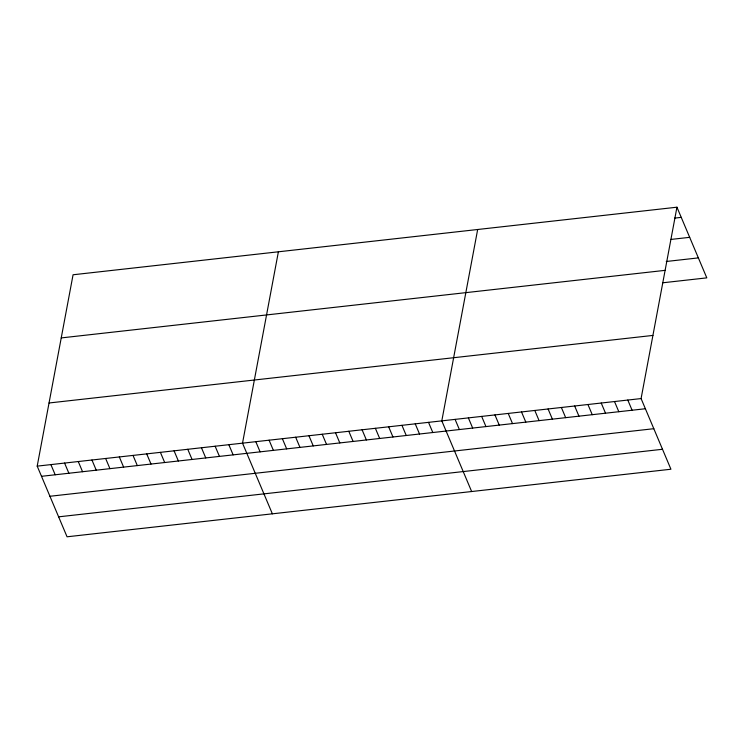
<?xml version="1.0" encoding="UTF-8"?>
<svg xmlns="http://www.w3.org/2000/svg" width="744" height="744" viewBox="0 0 744 744"><rect width="100%" height="100%" fill="white"/><g stroke="black" fill="none" stroke-linecap="round" stroke-linejoin="round"><path stroke-width="1.12" d="M676.947 207.204L641.086 398.57L670.93 469.232L67.053 536.796L37.2 466.135L73.07 274.769L676.947 207.204L706.8 277.865L662.513 282.813M278.386 251.798L242.525 443.164L272.369 513.825M477.667 229.496L441.806 420.872L471.649 491.533M674.603 218.113L681.244 217.369M670.856 239.438L689.679 237.336M666.261 261.488L698.365 257.898M61.231 337.916L665.117 270.351M49.039 402.988L652.925 335.423M37.2 466.135L641.086 398.57M41.497 476.309L645.383 408.744M49.932 496.267L653.818 428.702M58.618 516.838L662.504 449.274M627.797 400.058L632.093 410.223M614.516 401.546L618.813 411.711M601.226 403.034L605.523 413.199M587.946 404.522L592.243 414.687M574.656 406.001L578.953 416.175M561.376 407.489L565.663 417.663M548.086 408.977L552.383 419.142M534.806 410.465L539.093 420.63M521.516 411.953L525.813 422.118M508.226 413.441L512.523 423.606M494.946 414.92L499.243 425.094M481.656 416.408L485.953 426.582M468.376 417.896L472.673 428.06M455.086 419.384L459.383 429.548M428.516 422.36L432.813 432.524M415.236 423.838L419.523 434.012M401.946 425.326L406.243 435.5M388.666 426.814L392.953 436.979M375.376 428.302L379.673 438.467M362.086 429.79L366.383 439.955M348.806 431.278L353.102 441.443M335.516 432.757L339.813 442.931M322.236 434.245L326.532 444.419M308.946 435.733L313.243 445.898M295.666 437.221L299.962 447.386M282.376 438.709L286.673 448.874M269.096 440.197L273.383 450.362M255.806 441.676L260.102 451.85M228.836 444.698L233.132 454.863M215.146 446.233L219.443 456.398M201.457 447.758L205.753 457.932M187.767 449.292L192.064 459.457M174.077 450.827L178.374 460.992M160.397 452.352L164.684 462.526M146.708 453.887L151.004 464.051M133.018 455.421L137.315 465.586M119.328 456.946L123.625 467.12M105.639 458.481L109.935 468.646M91.949 460.015L96.246 470.18M78.269 461.54L82.556 471.715M64.579 463.075L68.876 473.24M50.89 464.609L55.186 474.774"/></g></svg>
